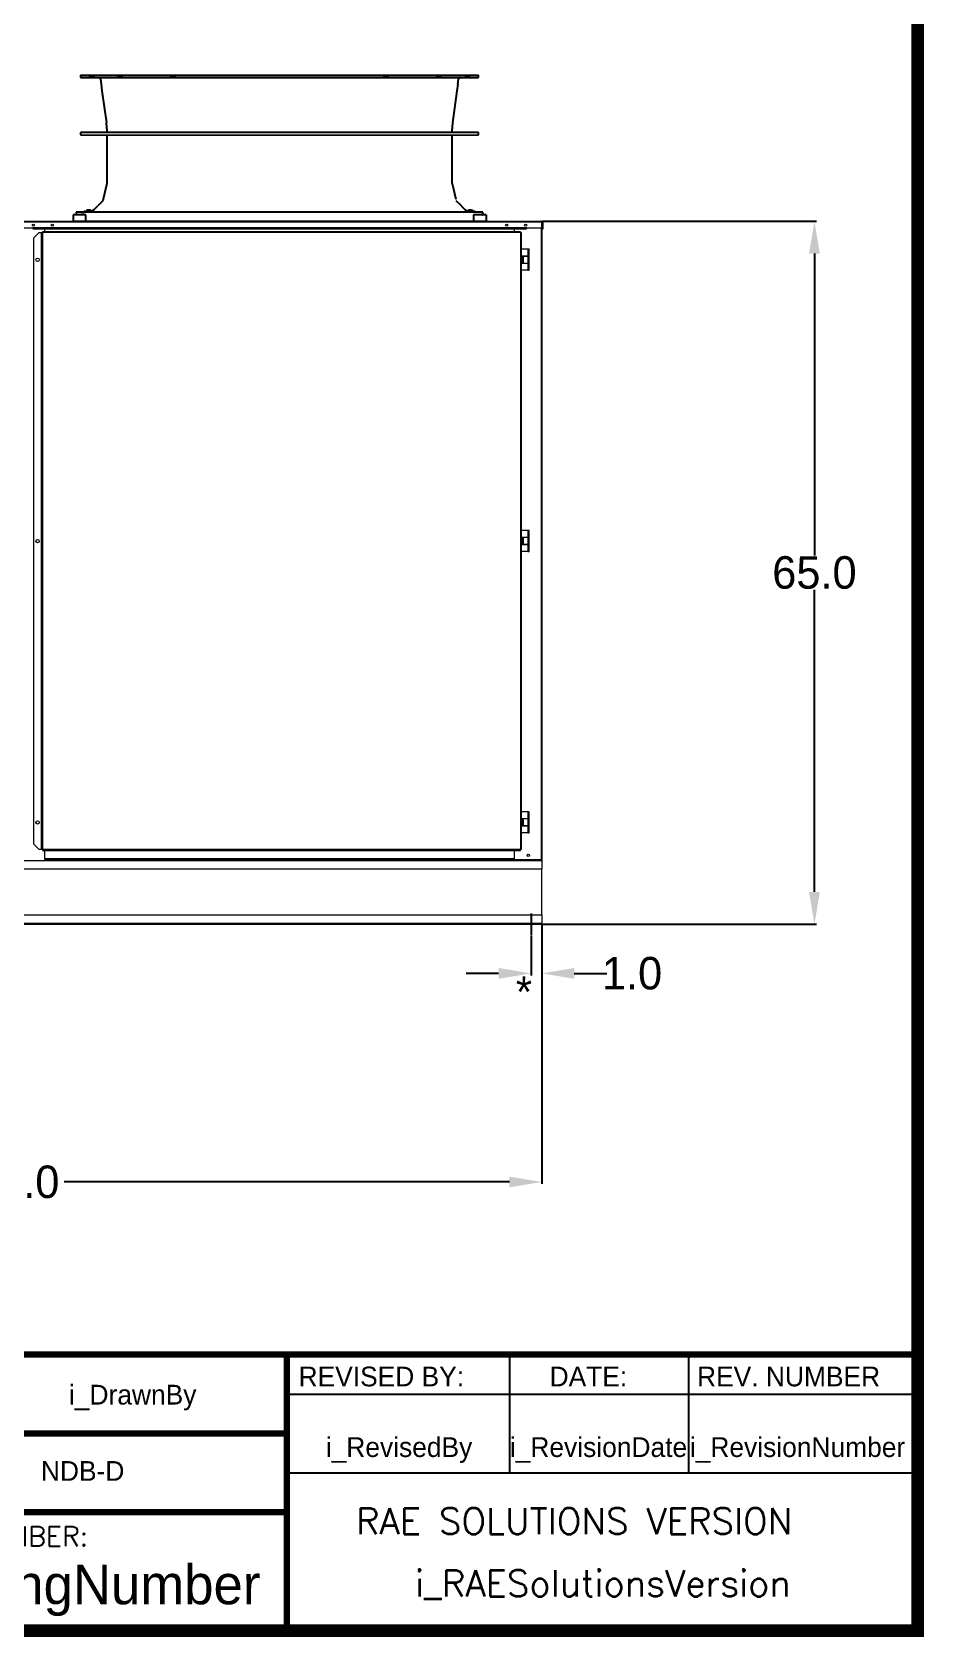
# Model space of a CAD drawing. Header units: inches. Extents: x 2468 to 2948, y -685 to -381.
# Drawn here: x 2860.6 to 2943.1, y -678.1 to -529.8 of the extents above; entities that cross this region are included whole.
import ezdxf
from ezdxf.enums import TextEntityAlignment as Align

# ---------------------------------------------------------------- set-up
doc = ezdxf.new("R2010")
doc.units = ezdxf.units.IN
doc.header["$MEASUREMENT"] = 0
doc.header["$PDSIZE"] = -1
doc.styles.add('SIMPLEX', font='SIMPLEX')
doc.dimstyles.get("Standard").update_dxf_attribs({"dimtxt": 3, "dimasz": 3, "dimexe": 0.18, "dimexo": 0.0625, "dimgap": 0.09, "dimtad": 0, "dimtih": 1, "dimtoh": 1, "dimdec": 1, "dimzin": 0, "dimdsep": 46, "dimtxsty": 'Standard', "dimcen": 0.09, "dimadec": 0, "dimazin": 0, "dimtfac": 1, "dimtdec": 1, "dimtofl": 0, "dimtmove": 0, "dimatfit": 3, "dimfxl": 1, "dimtolj": 1, "dimtzin": 0, "dimarcsym": 0})

# ---------------------------------------------------------------- blocks, each defined once
blk = doc.blocks.new('*D3')
at = {"color": 0, "lineweight": -2}
for p, q in [((2907.73, -612.36), (2907.73, -616.95)), ((2906.73, -613.29), (2906.73, -616.95)), ((2903.73, -616.77), (2900.73, -616.77)), ((2910.73, -616.77), (2913.73, -616.77))]:
    blk.add_line(p, q, dxfattribs=at)
at = {"color": 0}
for points in [[(2903.73, -616.27), (2903.73, -617.27), (2906.73, -616.77)], [(2910.73, -616.27), (2910.73, -617.27), (2907.73, -616.77)]]:
    blk.add_solid(points, dxfattribs=at)
at = {"color": 0, "insert": (2916.07, -616.77), "char_height": 3, "attachment_point": 5}
blk.add_mtext('\\A1;1.0', dxfattribs=at)
blk = doc.blocks.new('*D6')
at = {"color": 0, "lineweight": -2}
for p, q in [((2810.73, -612.42), (2810.73, -636.23)), ((2907.73, -612.29), (2907.73, -636.23)), ((2813.73, -636.05), (2854.89, -636.05)), ((2904.73, -636.05), (2863.57, -636.05))]:
    blk.add_line(p, q, dxfattribs=at)
at = {"color": 0}
for points in [[(2813.73, -635.55), (2813.73, -636.55), (2810.73, -636.05)], [(2904.73, -635.55), (2904.73, -636.55), (2907.73, -636.05)]]:
    blk.add_solid(points, dxfattribs=at)
at = {"color": 0, "insert": (2859.23, -636.05), "char_height": 3, "attachment_point": 5}
blk.add_mtext('\\A1;97.0', dxfattribs=at)
blk = doc.blocks.new('*D7')
at = {"color": 0, "lineweight": -2}
for p, q in [((2907.8, -547.23), (2933.11, -547.23)), ((2932.93, -550.23), (2932.93, -578.14)), ((2932.93, -609.23), (2932.93, -581.32)), ((2907.8, -612.23), (2933.11, -612.23))]:
    blk.add_line(p, q, dxfattribs=at)
at = {"color": 0}
for points in [[(2932.43, -550.23), (2933.43, -550.23), (2932.93, -547.23)], [(2932.43, -609.23), (2933.43, -609.23), (2932.93, -612.23)]]:
    blk.add_solid(points, dxfattribs=at)
at = {"color": 0, "insert": (2932.93, -579.73), "char_height": 3, "attachment_point": 5}
blk.add_mtext('\\A1;65.0', dxfattribs=at)

msp = doc.modelspace()

# ---------------------------------------------------------------- linework, layer by layer
at = {"color": 0, "linetype": 'Continuous', "lineweight": 25}
for p, q in [((2865.08, -533.73), (2865.08, -533.96)), ((2865.08, -533.73), (2870.47, -533.73)), ((2865.08, -533.96), (2865.73, -533.96)), ((2865.08, -533.96), (2870.47, -533.96)), ((2866.54, -533.97), (2866.78, -533.97)), ((2870.47, -533.73), (2901.89, -533.73)), ((2870.47, -533.96), (2901.89, -533.96)), ((2900.19, -533.97), (2900.43, -533.97)), ((2901.24, -533.96), (2901.89, -533.96)), ((2901.89, -533.96), (2901.89, -533.73)), ((2866.93, -534.11), (2867, -534.56)), ((2866.98, -534.56), (2867.07, -535.19)), ((2867.06, -535.19), (2867.48, -538.15)), ((2899.49, -538.15), (2899.9, -535.19)), ((2899.9, -535.19), (2899.99, -534.56)), ((2899.97, -534.56), (2900.03, -534.11)), ((2867.52, -539.03), (2865.08, -539.05)), ((2865.08, -539.05), (2865.08, -539.27)), ((2865.08, -539.27), (2867.52, -539.29)), ((2867.52, -538.7), (2867.52, -539.03)), ((2901.89, -539.05), (2867.52, -539.03)), ((2867.52, -539.29), (2901.89, -539.27)), ((2867.52, -539.29), (2867.52, -543.75)), ((2899.45, -539.03), (2899.45, -538.7)), ((2899.45, -543.75), (2899.45, -539.29)), ((2901.89, -539.27), (2901.89, -539.05)), ((2867.52, -543.75), (2867.19, -545.19)), ((2899.45, -543.75), (2899.78, -545.19)), ((2866.36, -546.15), (2866.7, -545.81)), ((2867.15, -545.36), (2866.68, -545.81)), ((2867.19, -545.19), (2867.15, -545.36)), ((2900.29, -545.81), (2899.82, -545.36)), ((2900.27, -545.81), (2900.6, -546.15)), ((2864.39, -546.64), (2864.39, -547.23)), ((2865.57, -546.64), (2864.39, -546.64)), ((2864.39, -547.23), (2865.57, -547.23)), ((2864.76, -546.41), (2864.68, -546.41)), ((2864.68, -546.41), (2864.68, -546.42)), ((2864.68, -546.42), (2864.68, -546.58)), ((2864.7, -546.58), (2864.7, -546.42)), ((2865.41, -546.4), (2864.76, -546.41)), ((2865.41, -546.34), (2865.41, -546.41)), ((2865.54, -546.34), (2865.41, -546.34)), ((2865.42, -546.41), (2865.41, -546.41)), ((2865.47, -546.41), (2865.42, -546.41)), ((2866.27, -546.34), (2865.54, -546.34)), ((2865.57, -547.23), (2865.57, -546.64)), ((2865.57, -547.23), (2901.4, -547.23)), ((2865.61, -546.3), (2865.61, -546.34)), ((2865.68, -546.3), (2865.61, -546.3)), ((2866.07, -546.3), (2865.68, -546.3)), ((2865.75, -546.22), (2865.75, -546.21)), ((2865.75, -546.21), (2865.76, -546.21)), ((2865.75, -546.21), (2865.75, -546.21)), ((2865.75, -546.21), (2865.75, -546.22)), ((2865.76, -546.21), (2865.76, -546.22)), ((2865.78, -546.21), (2865.78, -546.21)), ((2865.85, -546.21), (2865.85, -546.22)), ((2865.88, -546.22), (2865.88, -546.21)), ((2865.93, -546.21), (2865.93, -546.21)), ((2865.94, -546.21), (2865.94, -546.21)), ((2866.07, -546.3), (2866.36, -546.15)), ((2866.08, -546.34), (2866.07, -546.3)), ((2866.27, -546.41), (2866.27, -546.34)), ((2866.27, -546.37), (2900.69, -546.37)), ((2900.69, -546.4), (2866.27, -546.4)), ((2900.52, -546.64), (2900.52, -546.64)), ((2900.6, -546.15), (2900.89, -546.3)), ((2900.69, -546.34), (2900.69, -546.41)), ((2900.82, -546.34), (2900.69, -546.34)), ((2901.56, -546.34), (2900.82, -546.34)), ((2900.89, -546.3), (2900.89, -546.34)), ((2900.96, -546.3), (2900.89, -546.3)), ((2901.36, -546.3), (2900.96, -546.3)), ((2901.2, -546.21), (2901.2, -546.21)), ((2901.36, -546.34), (2901.36, -546.3)), ((2901.4, -546.64), (2901.4, -547.23)), ((2902.58, -546.64), (2901.4, -546.64)), ((2901.4, -547.23), (2902.58, -547.23)), ((2901.55, -546.41), (2901.49, -546.41)), ((2901.56, -546.41), (2901.55, -546.41)), ((2901.56, -546.41), (2901.56, -546.34)), ((2902.2, -546.41), (2901.56, -546.4)), ((2902.29, -546.41), (2902.2, -546.41)), ((2902.26, -546.58), (2902.27, -546.42)), ((2902.28, -546.58), (2902.29, -546.42)), ((2902.58, -546.64), (2902.58, -547.23))]:
    msp.add_line(p, q, dxfattribs=at)
at = {"color": 0, "linetype": 'Continuous', "lineweight": 15}
for p, q in [((2859.23, -547.23), (2907.73, -547.23)), ((2859.23, -547.31), (2907.73, -547.31)), ((2907.73, -547.31), (2907.73, -547.23)), ((2907.73, -547.85), (2907.73, -547.31)), ((2907.73, -547.31), (2907.81, -547.31)), ((2907.73, -547.31), (2907.73, -547.98)), ((2907.81, -547.31), (2907.81, -547.98)), ((2859.23, -547.85), (2860.67, -547.85)), ((2906.3, -547.85), (2860.67, -547.85)), ((2860.67, -547.89), (2860.67, -547.85)), ((2860.67, -547.85), (2906.3, -547.85)), ((2860.67, -547.85), (2860.67, -547.85)), ((2860.67, -547.89), (2860.92, -547.9)), ((2860.67, -547.89), (2860.67, -547.96)), ((2860.67, -547.96), (2860.92, -547.97)), ((2861.26, -548.29), (2860.76, -548.79)), ((2860.76, -604.83), (2860.76, -548.79)), ((2906.04, -547.9), (2860.92, -547.9)), ((2860.92, -547.9), (2860.92, -547.97)), ((2906.04, -547.97), (2860.92, -547.97)), ((2861.26, -548.29), (2861.49, -548.29)), ((2861.49, -605.33), (2861.49, -548.29)), ((2861.49, -548.29), (2861.5, -548.29)), ((2861.57, -548.29), (2861.5, -548.29)), ((2861.5, -548.29), (2861.5, -605.33)), ((2905.76, -548.21), (2861.57, -548.21)), ((2861.57, -548.21), (2861.57, -548.29)), ((2905.76, -548.29), (2861.57, -548.29)), ((2861.57, -548.29), (2861.57, -605.33)), ((2861.78, -548.21), (2861.78, -547.97)), ((2905.18, -547.97), (2905.18, -548.21)), ((2905.76, -548.29), (2905.76, -548.21)), ((2905.76, -548.29), (2905.76, -605.33)), ((2905.83, -548.29), (2905.76, -548.29)), ((2905.83, -548.29), (2905.83, -605.33)), ((2906.04, -547.9), (2906.3, -547.89)), ((2906.04, -547.9), (2906.04, -547.97)), ((2906.04, -547.97), (2906.3, -547.96)), ((2906.3, -547.85), (2906.3, -547.89)), ((2906.3, -547.85), (2906.3, -547.85)), ((2906.3, -547.85), (2907.73, -547.85)), ((2906.3, -547.89), (2906.3, -547.96)), ((2907.66, -547.85), (2907.66, -606.23)), ((2907.73, -547.85), (2907.73, -606.23)), ((2907.81, -547.98), (2907.73, -547.98)), ((2906.43, -549.84), (2905.83, -549.84)), ((2906.43, -549.84), (2906.43, -550.47)), ((2906.56, -549.84), (2906.43, -549.84)), ((2906.56, -550.47), (2906.56, -549.84)), ((2906.43, -550.47), (2905.83, -550.47)), ((2906.43, -551.14), (2905.83, -551.14)), ((2906.43, -551.77), (2905.83, -551.77)), ((2905.93, -550.49), (2905.93, -551.12)), ((2906.05, -550.49), (2905.93, -550.49)), ((2905.93, -551.12), (2906.05, -551.12)), ((2906.05, -551.12), (2906.05, -550.49)), ((2906.43, -550.49), (2906.05, -550.49)), ((2906.05, -551.12), (2906.43, -551.12)), ((2906.09, -550.49), (2906.09, -550.47)), ((2906.09, -551.14), (2906.09, -551.12)), ((2906.4, -550.47), (2906.4, -550.49)), ((2906.4, -551.12), (2906.4, -551.14)), ((2906.43, -550.47), (2906.56, -550.47)), ((2906.43, -550.49), (2906.43, -551.12)), ((2906.56, -550.49), (2906.43, -550.49)), ((2906.43, -551.12), (2906.56, -551.12)), ((2906.43, -551.14), (2906.43, -551.77)), ((2906.56, -551.14), (2906.43, -551.14)), ((2906.43, -551.77), (2906.56, -551.77)), ((2906.56, -551.12), (2906.56, -550.49)), ((2906.56, -551.77), (2906.56, -551.14)), ((2906.43, -575.84), (2905.83, -575.84)), ((2906.43, -576.47), (2905.83, -576.47)), ((2905.93, -576.49), (2905.93, -577.12)), ((2906.05, -576.49), (2905.93, -576.49)), ((2906.05, -577.12), (2906.05, -576.49)), ((2906.43, -576.49), (2906.05, -576.49)), ((2906.09, -576.49), (2906.09, -576.47)), ((2906.4, -576.47), (2906.4, -576.49)), ((2906.43, -575.84), (2906.43, -576.47)), ((2906.56, -575.84), (2906.43, -575.84)), ((2906.43, -576.47), (2906.56, -576.47)), ((2906.43, -576.49), (2906.43, -577.12)), ((2906.56, -576.49), (2906.43, -576.49)), ((2906.56, -576.47), (2906.56, -575.84)), ((2906.56, -577.12), (2906.56, -576.49)), ((2906.43, -577.14), (2905.83, -577.14)), ((2906.43, -577.77), (2905.83, -577.77)), ((2905.93, -577.12), (2906.05, -577.12)), ((2906.05, -577.12), (2906.43, -577.12)), ((2906.09, -577.14), (2906.09, -577.12)), ((2906.4, -577.12), (2906.4, -577.14)), ((2906.43, -577.12), (2906.56, -577.12)), ((2906.43, -577.14), (2906.43, -577.77)), ((2906.56, -577.14), (2906.43, -577.14)), ((2906.43, -577.77), (2906.56, -577.77)), ((2906.56, -577.77), (2906.56, -577.14)), ((2906.43, -601.84), (2905.83, -601.84)), ((2906.43, -601.84), (2906.43, -602.47)), ((2906.56, -601.84), (2906.43, -601.84)), ((2906.56, -602.47), (2906.56, -601.84)), ((2906.43, -602.47), (2905.83, -602.47)), ((2906.43, -603.14), (2905.83, -603.14)), ((2905.93, -602.49), (2905.93, -603.12)), ((2906.05, -602.49), (2905.93, -602.49)), ((2905.93, -603.12), (2906.05, -603.12)), ((2906.05, -603.12), (2906.05, -602.49)), ((2906.43, -602.49), (2906.05, -602.49)), ((2906.05, -603.12), (2906.43, -603.12)), ((2906.09, -602.49), (2906.09, -602.47)), ((2906.09, -603.14), (2906.09, -603.12)), ((2906.4, -602.47), (2906.4, -602.49)), ((2906.4, -603.12), (2906.4, -603.14)), ((2906.43, -602.47), (2906.56, -602.47)), ((2906.43, -602.49), (2906.43, -603.12)), ((2906.56, -602.49), (2906.43, -602.49)), ((2906.43, -603.12), (2906.56, -603.12)), ((2906.43, -603.14), (2906.43, -603.77)), ((2906.56, -603.14), (2906.43, -603.14)), ((2906.56, -603.12), (2906.56, -602.49)), ((2906.56, -603.77), (2906.56, -603.14)), ((2860.76, -604.83), (2861.26, -605.33)), ((2906.43, -603.77), (2905.83, -603.77)), ((2906.43, -603.77), (2906.56, -603.77)), ((2810.73, -606.34), (2907.73, -606.34)), ((2861.49, -605.33), (2861.26, -605.33)), ((2861.5, -605.33), (2861.49, -605.33)), ((2861.57, -605.33), (2861.5, -605.33)), ((2905.76, -605.33), (2861.57, -605.33)), ((2861.57, -605.33), (2861.57, -605.4)), ((2861.57, -605.4), (2905.76, -605.4)), ((2861.78, -606.23), (2861.78, -605.4)), ((2861.78, -606.16), (2905.18, -606.16)), ((2861.78, -606.23), (2905.18, -606.23)), ((2905.18, -605.4), (2905.18, -606.23)), ((2905.18, -606.23), (2907.66, -606.23)), ((2905.83, -605.33), (2905.76, -605.33)), ((2905.76, -605.4), (2905.76, -605.33)), ((2907.66, -606.23), (2907.73, -606.23)), ((2907.73, -606.23), (2907.73, -606.34)), ((2907.73, -606.34), (2907.73, -607.11)), ((2810.73, -607.11), (2907.73, -607.11)), ((2907.73, -611.36), (2907.73, -607.11)), ((2810.73, -611.36), (2907.73, -611.36)), ((2810.73, -612.13), (2907.73, -612.13)), ((2810.73, -612.23), (2907.73, -612.23)), ((2907.73, -611.36), (2907.73, -612.13)), ((2907.73, -612.13), (2907.73, -612.23))]:
    msp.add_line(p, q, dxfattribs=at)
at = {"color": 0}
for p, q in [((2906.73, -611.23), (2906.73, -613.23)), ((2907.73, -612.23), (2906.73, -612.23))]:
    msp.add_line(p, q, dxfattribs=at)
at = {"color": 0, "lineweight": 25}
for p, q in [((2738.35, -652), (2884.15, -652)), ((2884.15, -652), (2884.15, -677.52)), ((2884.15, -652), (2942.47, -652)), ((2884.15, -652), (2884.15, -655.65)), ((2904.73, -652), (2904.73, -662.94)), ((2921.3, -652), (2921.3, -662.94)), ((2884.15, -655.65), (2942.47, -655.65)), ((2840.41, -659.29), (2884.15, -659.29)), ((2884.15, -662.94), (2942.47, -662.94)), ((2884.15, -666.58), (2738.35, -666.58))]:
    msp.add_line(p, q, dxfattribs=at)
for points, const_width in [([(2475.91, -677.52), (2942.47, -677.52), (2942.47, -385.92), (2475.91, -385.92), (2475.91, -677.52)], 1.17), ([(2942.47, -652), (2592.55, -652), (2592.55, -677.52)], 0.583), ([(2884.15, -677.52), (2884.15, -652), (2942.47, -652)], 0.583), ([(2884.15, -659.29), (2840.41, -659.29), (2840.41, -677.52)], 0.583), ([(2884.15, -666.58), (2738.35, -666.58)], 0.583)]:
    msp.add_lwpolyline(points, dxfattribs=dict(at, const_width=const_width))
at = {"color": 0, "linetype": 'Continuous', "lineweight": 15}
for centre, radius in [((2860.73, -547.61), 0.0995), ((2862.48, -547.61), 0.0995), ((2904.48, -547.61), 0.0995), ((2906.23, -547.61), 0.0995), ((2861.12, -550.81), 0.156), ((2861.12, -576.81), 0.156), ((2861.12, -602.81), 0.156), ((2906.48, -605.86), 0.0995)]:
    msp.add_circle(centre, radius, dxfattribs=at)
at = {"color": 0, "linetype": 'Continuous', "lineweight": 25}
for centre, radius, start, end in [((2863.58, -538.7), 3.94, 0, 8.0002), ((2903.38, -538.7), 3.94, 171.9998, 180), ((2864.74, -546.58), 0.0591, 181, 270), ((2901.12, -546.51), 0.316, 111.9844, 137.4745), ((2901.12, -546.51), 0.316, 42.5255, 68.0514)]:
    msp.add_arc(centre, radius, start, end, dxfattribs=at)
at = {"color": 0, "linetype": 'Continuous', "lineweight": 15}
for radius in [0.0757, 0.001]:
    msp.add_arc((2907.73, -547.31), radius, 0, 90, dxfattribs=at)
at = {"color": 0, "linetype": 'Continuous', "lineweight": 25}
for points, knots in [([(2865.73, -533.96), (2865.73, -533.96), (2865.73, -533.96), (2865.76, -533.96), (2865.81, -533.96), (2865.89, -533.96), (2865.98, -533.96), (2866.09, -533.97), (2866.21, -533.97), (2866.34, -533.97), (2866.45, -533.97), (2866.52, -533.97), (2866.54, -533.97)], [0, 0, 0, 0, 0.085907, 0.192945, 0.303087, 0.410126, 0.520268, 0.62731, 0.737455, 0.844501, 0.954651, 1, 1, 1, 1]), ([(2865.87, -533.96), (2865.88, -533.96), (2865.91, -533.96), (2865.98, -533.96), (2866.06, -533.96), (2866.15, -533.96), (2866.23, -533.96), (2866.3, -533.96), (2866.35, -533.96), (2866.37, -533.96), (2866.36, -533.96), (2866.34, -533.96), (2866.3, -533.96), (2866.23, -533.96), (2866.15, -533.96), (2866.06, -533.96), (2865.98, -533.96), (2865.91, -533.96), (2865.86, -533.96), (2865.85, -533.96), (2865.85, -533.96), (2865.87, -533.96), (2865.87, -533.96)], [0, 0, 0, 0, 0.053684, 0.107369, 0.161054, 0.214742, 0.268431, 0.32212, 0.375808, 0.429494, 0.483179, 0.5, 0.553684, 0.607368, 0.661054, 0.714742, 0.768431, 0.82212, 0.875808, 0.929494, 0.983178, 1, 1, 1, 1]), ([(2866.93, -534.11), (2866.93, -534.09), (2866.92, -534.05), (2866.89, -534.01), (2866.84, -533.98), (2866.8, -533.97), (2866.78, -533.97), (2866.78, -533.97)], [0, 0, 0, 0, 0.236553, 0.473094, 0.709954, 0.947343, 1, 1, 1, 1]), ([(2868.57, -533.96), (2868.59, -533.96), (2868.64, -533.96), (2868.72, -533.96), (2868.81, -533.96), (2868.89, -533.96), (2868.96, -533.96), (2869, -533.96), (2869.01, -533.96), (2869, -533.96), (2868.96, -533.96), (2868.92, -533.96), (2868.86, -533.96), (2868.78, -533.96), (2868.69, -533.96), (2868.61, -533.96), (2868.55, -533.96), (2868.51, -533.96), (2868.49, -533.96), (2868.51, -533.96), (2868.54, -533.96), (2868.56, -533.96), (2868.57, -533.96)], [0, 0, 0, 0, 0.053685, 0.107369, 0.161054, 0.214742, 0.268431, 0.32212, 0.375808, 0.429494, 0.483179, 0.5, 0.553684, 0.607369, 0.661054, 0.714742, 0.768431, 0.82212, 0.875808, 0.929494, 0.983179, 1, 1, 1, 1]), ([(2873.54, -533.96), (2873.57, -533.96), (2873.62, -533.96), (2873.71, -533.96), (2873.79, -533.96), (2873.85, -533.96), (2873.89, -533.96), (2873.9, -533.96), (2873.88, -533.96), (2873.83, -533.96), (2873.78, -533.96), (2873.72, -533.96), (2873.65, -533.96), (2873.57, -533.96), (2873.49, -533.96), (2873.43, -533.96), (2873.39, -533.96), (2873.38, -533.96), (2873.4, -533.96), (2873.45, -533.96), (2873.5, -533.96), (2873.53, -533.96), (2873.54, -533.96)], [0, 0, 0, 0, 0.053684, 0.107369, 0.161054, 0.214742, 0.268431, 0.32212, 0.375808, 0.429494, 0.483178, 0.5, 0.553684, 0.607369, 0.661055, 0.714742, 0.768431, 0.82212, 0.875808, 0.929494, 0.983179, 1, 1, 1, 1]), ([(2893.51, -533.96), (2893.52, -533.96), (2893.56, -533.96), (2893.58, -533.96), (2893.58, -533.96), (2893.55, -533.96), (2893.49, -533.96), (2893.41, -533.96), (2893.32, -533.96), (2893.24, -533.96), (2893.18, -533.96), (2893.13, -533.96), (2893.09, -533.96), (2893.07, -533.96), (2893.07, -533.96), (2893.11, -533.96), (2893.16, -533.96), (2893.24, -533.96), (2893.33, -533.96), (2893.41, -533.96), (2893.47, -533.96), (2893.5, -533.96), (2893.51, -533.96)], [0, 0, 0, 0, 0.053685, 0.107369, 0.161054, 0.214742, 0.268431, 0.32212, 0.375808, 0.429494, 0.483179, 0.5, 0.553684, 0.607369, 0.661054, 0.714742, 0.768431, 0.82212, 0.875808, 0.929494, 0.983179, 1, 1, 1, 1]), ([(2898.45, -533.96), (2898.46, -533.96), (2898.48, -533.96), (2898.46, -533.96), (2898.43, -533.96), (2898.36, -533.96), (2898.28, -533.96), (2898.2, -533.96), (2898.11, -533.96), (2898.04, -533.96), (2898, -533.96), (2897.97, -533.96), (2897.95, -533.96), (2897.96, -533.96), (2898, -533.96), (2898.06, -533.96), (2898.14, -533.96), (2898.23, -533.96), (2898.31, -533.96), (2898.39, -533.96), (2898.43, -533.96), (2898.45, -533.96), (2898.45, -533.96)], [0, 0, 0, 0, 0.053684, 0.107369, 0.161054, 0.214742, 0.268431, 0.32212, 0.375808, 0.429494, 0.483178, 0.5, 0.553684, 0.607369, 0.661055, 0.714742, 0.768431, 0.82212, 0.875808, 0.929494, 0.983179, 1, 1, 1, 1]), ([(2900.19, -533.97), (2900.17, -533.97), (2900.13, -533.98), (2900.09, -534), (2900.05, -534.04), (2900.04, -534.08), (2900.03, -534.1), (2900.03, -534.11)], [0, 0, 0, 0, 0.237768, 0.475541, 0.713069, 0.950081, 1, 1, 1, 1]), ([(2900.43, -533.97), (2900.47, -533.97), (2900.56, -533.97), (2900.7, -533.97), (2900.83, -533.97), (2900.94, -533.96), (2901.04, -533.96), (2901.12, -533.96), (2901.19, -533.96), (2901.22, -533.96), (2901.24, -533.96), (2901.24, -533.96), (2901.24, -533.96)], [0, 0, 0, 0, 0.107042, 0.217187, 0.324229, 0.434374, 0.541414, 0.651557, 0.758592, 0.868733, 0.975764, 1, 1, 1, 1]), ([(2901.11, -533.96), (2901.11, -533.96), (2901.11, -533.96), (2901.06, -533.96), (2901, -533.96), (2900.92, -533.96), (2900.83, -533.96), (2900.74, -533.96), (2900.67, -533.96), (2900.62, -533.96), (2900.6, -533.96), (2900.6, -533.96), (2900.61, -533.96), (2900.66, -533.96), (2900.72, -533.96), (2900.8, -533.96), (2900.89, -533.96), (2900.97, -533.96), (2901.04, -533.96), (2901.09, -533.96), (2901.11, -533.96), (2901.11, -533.96), (2901.11, -533.96)], [0, 0, 0, 0, 0.053685, 0.107368, 0.161055, 0.214742, 0.268432, 0.322121, 0.375809, 0.429494, 0.483179, 0.5, 0.553685, 0.607369, 0.661055, 0.714742, 0.768431, 0.822121, 0.875809, 0.929494, 0.983179, 1, 1, 1, 1]), ([(2864.7, -546.42), (2864.69, -546.42), (2864.69, -546.42), (2864.68, -546.42), (2864.68, -546.42), (2864.68, -546.42)], [0, 0, 0, 0, 0.5, 0.5, 1, 1, 1, 1]), ([(2864.76, -546.64), (2864.75, -546.64), (2864.74, -546.64), (2864.73, -546.63), (2864.72, -546.63), (2864.71, -546.62), (2864.71, -546.61), (2864.7, -546.6), (2864.7, -546.59), (2864.7, -546.58)], [0, 0, 0, 0, 0.25, 0.25, 0.5, 0.5, 0.75, 0.75, 1, 1, 1, 1]), ([(2865.41, -546.41), (2865.4, -546.41), (2865.36, -546.41), (2865.3, -546.41), (2865.24, -546.41), (2865.18, -546.41), (2865.14, -546.41), (2865.13, -546.41), (2865.13, -546.41), (2865.13, -546.41), (2865.17, -546.41), (2865.22, -546.41), (2865.28, -546.41), (2865.35, -546.41), (2865.39, -546.41), (2865.41, -546.41)], [0, 0, 0, 0, 0.056542, 0.140133, 0.223723, 0.307311, 0.390897, 0.474479, 0.500668, 0.584253, 0.667837, 0.751422, 0.835011, 0.918601, 1, 1, 1, 1]), ([(2866.27, -546.41), (2866.27, -546.41), (2866.27, -546.41), (2866.21, -546.41), (2866.12, -546.41), (2865.99, -546.41), (2865.84, -546.41), (2865.69, -546.41), (2865.59, -546.41), (2865.52, -546.41), (2865.49, -546.41), (2865.47, -546.41)], [0, 0, 0, 0, 0.08774, 0.218186, 0.348637, 0.479093, 0.609552, 0.740009, 0.870464, 0.911349, 1, 1, 1, 1]), ([(2865.73, -546.21), (2865.72, -546.22), (2865.68, -546.23), (2865.64, -546.26), (2865.62, -546.29), (2865.61, -546.3)], [0, 0, 0, 0, 0.327422, 0.724009, 1, 1, 1, 1]), ([(2865.74, -546.21), (2865.74, -546.21), (2865.73, -546.21), (2865.73, -546.21), (2865.73, -546.21)], [0, 0, 0, 0, 0.874699, 1, 1, 1, 1]), ([(2865.74, -546.21), (2865.74, -546.21), (2865.75, -546.21), (2865.75, -546.21), (2865.75, -546.21)], [0, 0, 0, 0, 0.4996563, 1, 1, 1, 1]), ([(2865.75, -546.21), (2865.75, -546.21), (2865.75, -546.21), (2865.75, -546.21), (2865.75, -546.21), (2865.75, -546.21)], [0, 0, 0, 0, 0.1143518, 0.9074961, 1, 1, 1, 1]), ([(2865.8, -546.21), (2865.8, -546.21), (2865.79, -546.21), (2865.77, -546.22), (2865.76, -546.22), (2865.76, -546.22), (2865.75, -546.22), (2865.75, -546.22), (2865.75, -546.21), (2865.75, -546.21)], [0, 0, 0, 0, 0.175487, 0.351146, 0.522558, 0.601245, 0.767206, 0.93307, 1, 1, 1, 1]), ([(2865.78, -546.21), (2865.78, -546.21), (2865.78, -546.21), (2865.78, -546.21), (2865.77, -546.21), (2865.76, -546.21), (2865.76, -546.21), (2865.76, -546.21)], [0, 0, 0, 0, 0.2464974, 0.4933322, 0.7330389, 0.972083, 1, 1, 1, 1]), ([(2865.78, -546.21), (2865.78, -546.21), (2865.78, -546.21), (2865.79, -546.21), (2865.79, -546.21)], [0, 0, 0, 0, 0.874185, 1, 1, 1, 1]), ([(2865.8, -546.21), (2865.8, -546.21), (2865.81, -546.21), (2865.82, -546.21), (2865.82, -546.21), (2865.83, -546.21), (2865.83, -546.21), (2865.83, -546.21)], [0, 0, 0, 0, 0.246483, 0.493347, 0.733061, 0.972099, 1, 1, 1, 1]), ([(2865.9, -546.21), (2865.9, -546.21), (2865.9, -546.21), (2865.89, -546.22), (2865.88, -546.22), (2865.87, -546.22), (2865.85, -546.22), (2865.84, -546.21), (2865.83, -546.21), (2865.83, -546.21)], [0, 0, 0, 0, 0.145992, 0.292129, 0.434742, 0.573234, 0.710145, 0.848574, 1, 1, 1, 1]), ([(2865.84, -546.21), (2865.84, -546.21), (2865.85, -546.21), (2865.85, -546.21), (2865.85, -546.21)], [0, 0, 0, 0, 0.095383, 1, 1, 1, 1]), ([(2865.88, -546.21), (2865.88, -546.21), (2865.87, -546.21), (2865.86, -546.21), (2865.86, -546.21), (2865.85, -546.21)], [0, 0, 0, 0, 0.5, 0.5, 1, 1, 1, 1]), ([(2865.88, -546.21), (2865.89, -546.21), (2865.89, -546.21), (2865.9, -546.21), (2865.9, -546.21)], [0, 0, 0, 0, 0.874189, 1, 1, 1, 1]), ([(2865.9, -546.21), (2865.9, -546.21), (2865.9, -546.21), (2865.91, -546.21), (2865.91, -546.21), (2865.92, -546.21), (2865.92, -546.21), (2865.92, -546.21)], [0, 0, 0, 0, 0.246496, 0.493367, 0.733073, 0.972083, 1, 1, 1, 1]), ([(2865.96, -546.22), (2865.96, -546.22), (2865.96, -546.22), (2865.95, -546.22), (2865.95, -546.22), (2865.94, -546.21), (2865.93, -546.21), (2865.92, -546.21)], [0, 0, 0, 0, 0.0732586, 0.3003068, 0.5247839, 0.751732, 1, 1, 1, 1]), ([(2865.94, -546.21), (2865.94, -546.21), (2865.94, -546.21), (2865.93, -546.21), (2865.93, -546.21), (2865.93, -546.21)], [0, 0, 0, 0, 0.352869, 0.706243, 1, 1, 1, 1]), ([(2866.07, -546.29), (2866.06, -546.28), (2866.03, -546.26), (2865.99, -546.23), (2865.96, -546.22), (2865.95, -546.21)], [0, 0, 0, 0, 0.351375, 0.742096, 1, 1, 1, 1]), ([(2901.49, -546.41), (2901.47, -546.41), (2901.44, -546.41), (2901.39, -546.41), (2901.38, -546.41), (2901.36, -546.41), (2901.35, -546.41), (2901.32, -546.41), (2901.3, -546.41), (2901.27, -546.41), (2901.26, -546.41), (2901.24, -546.41), (2901.22, -546.41), (2901.19, -546.41), (2901.17, -546.41), (2901.13, -546.41), (2901.12, -546.41), (2901.1, -546.41), (2901.08, -546.41), (2901.05, -546.41), (2901.03, -546.41), (2900.99, -546.41), (2900.98, -546.41), (2900.96, -546.41), (2900.95, -546.41), (2900.92, -546.41), (2900.9, -546.41), (2900.86, -546.41), (2900.84, -546.41), (2900.81, -546.41), (2900.79, -546.41), (2900.76, -546.41), (2900.75, -546.41), (2900.73, -546.41), (2900.72, -546.41), (2900.71, -546.41), (2900.7, -546.41), (2900.69, -546.41), (2900.69, -546.41), (2900.69, -546.41)], [0, 0, 0, 0, 0.125, 0.125, 0.15625, 0.15625, 0.1875, 0.1875, 0.25, 0.25, 0.28125, 0.28125, 0.3125, 0.3125, 0.375, 0.375, 0.40625, 0.40625, 0.4375, 0.4375, 0.5, 0.5, 0.53125, 0.53125, 0.5625, 0.5625, 0.625, 0.625, 0.6875, 0.6875, 0.75, 0.75, 0.8125, 0.8125, 0.875, 0.875, 0.9375, 0.9375, 1, 1, 1, 1]), ([(2901.03, -546.21), (2901.03, -546.21), (2901.02, -546.21), (2901.01, -546.22), (2901.01, -546.22), (2901.01, -546.22), (2901.01, -546.22)], [0, 0, 0, 0, 0.310012, 0.620284, 0.923072, 1, 1, 1, 1]), ([(2901.03, -546.21), (2901.03, -546.21), (2901.04, -546.21), (2901.04, -546.21), (2901.04, -546.21), (2901.04, -546.21)], [0, 0, 0, 0, 0.336266, 0.673008, 1, 1, 1, 1]), ([(2901.11, -546.21), (2901.11, -546.21), (2901.1, -546.21), (2901.08, -546.22), (2901.07, -546.22), (2901.06, -546.22), (2901.05, -546.22), (2901.04, -546.21), (2901.04, -546.21), (2901.04, -546.21)], [0, 0, 0, 0, 0.154655, 0.309459, 0.460521, 0.607228, 0.75226, 0.898895, 1, 1, 1, 1]), ([(2901.04, -546.21), (2901.04, -546.21), (2901.04, -546.21), (2901.04, -546.21), (2901.04, -546.21)], [0, 0, 0, 0, 0.722606, 1, 1, 1, 1]), ([(2901.11, -546.21), (2901.11, -546.21), (2901.12, -546.21), (2901.13, -546.21), (2901.13, -546.21), (2901.14, -546.21)], [0, 0, 0, 0, 0.5, 0.5, 1, 1, 1, 1]), ([(2901.2, -546.21), (2901.2, -546.21), (2901.2, -546.21), (2901.2, -546.22), (2901.19, -546.22), (2901.18, -546.22), (2901.16, -546.22), (2901.15, -546.21), (2901.14, -546.21), (2901.14, -546.21)], [0, 0, 0, 0, 0.095307, 0.250124, 0.40119, 0.547904, 0.692937, 0.839576, 1, 1, 1, 1]), ([(2901.2, -546.21), (2901.2, -546.21), (2901.2, -546.21), (2901.21, -546.21), (2901.21, -546.21), (2901.22, -546.21), (2901.22, -546.21)], [0, 0, 0, 0, 0.327625, 0.645743, 0.962962, 1, 1, 1, 1]), ([(2901.24, -546.22), (2901.24, -546.22), (2901.24, -546.22), (2901.24, -546.22), (2901.24, -546.22), (2901.23, -546.21), (2901.23, -546.21), (2901.22, -546.21), (2901.22, -546.21)], [0, 0, 0, 0, 0.014816, 0.128804, 0.369196, 0.609467, 0.853324, 1, 1, 1, 1]), ([(2902.21, -546.64), (2902.22, -546.64), (2902.23, -546.64), (2902.25, -546.63), (2902.26, -546.61), (2902.26, -546.59), (2902.26, -546.58)], [0, 0, 0, 0, 0.250003, 0.500004, 0.750006, 1, 1, 1, 1]), ([(2902.28, -546.58), (2902.28, -546.59), (2902.28, -546.6), (2902.28, -546.61), (2902.27, -546.62), (2902.26, -546.63), (2902.25, -546.63), (2902.24, -546.64), (2902.23, -546.64), (2902.22, -546.64)], [0, 0, 0, 0, 0.25, 0.25, 0.5, 0.5, 0.75, 0.75, 1, 1, 1, 1]), ([(2902.29, -546.42), (2902.29, -546.42), (2902.28, -546.42), (2902.28, -546.42), (2902.27, -546.42), (2902.27, -546.42)], [0, 0, 0, 0, 0.5, 0.5, 1, 1, 1, 1]), ([(2902.29, -546.42), (2902.29, -546.41), (2902.29, -546.41), (2902.29, -546.41), (2902.29, -546.41)], [0, 0, 0, 0, 0.999997, 1, 1, 1, 1])]:
    msp.add_open_spline(points, degree=3, knots=knots, dxfattribs=at)
for points in [[(2864.68, -546.58), (2864.68, -546.58), (2864.69, -546.58), (2864.7, -546.58)], [(2865.94, -546.21), (2865.95, -546.21), (2865.95, -546.21), (2865.96, -546.22)], [(2902.26, -546.58), (2902.28, -546.58), (2902.28, -546.58), (2902.28, -546.58)]]:
    msp.add_open_spline(points, degree=3, dxfattribs=at)
at = {"color": 0, "lineweight": 25}
msp.add_point((2884.15, -677.52), dxfattribs=at)

# ---------------------------------------------------------------- texts
at = {"color": 0, "text_generation_flag": 2}
msp.add_text('*', height=2.89, dxfattribs=at).set_placement((2906.83, -619.92))
at = {"color": 0, "lineweight": 25}
for s, height, p in [('REVISED BY:', 1.8225, (2885.24, -654.94)), ('DATE:', 1.822, (2908.45, -654.94)), ('REV. NUMBER', 1.8225, (2922.08, -654.94))]:
    msp.add_text(s, height=height, dxfattribs=at).set_placement(p)
for s, height, p in [('i_DrawnBy', 1.822, (2869.91, -656.62)), ('i_RevisedBy', 1.8225, (2894.53, -661.47)), ('i_RevisionDate', 1.8225, (2912.97, -661.47)), ('i_RevisionNumber', 1.8225, (2931.37, -661.47)), ('NDB-D', 1.822, (2865.28, -663.67)), ('i_DrawingNumber', 3.645, (2862.21, -675.08))]:
    msp.add_text(s, height=height, dxfattribs=at).set_placement(p, align=Align.CENTER)
at = {"color": 0, "lineweight": 25, "style": 'SIMPLEX'}
for s, height, p in [('RAE SOLUTIONS VERSION', 2.4203, (2890.54, -668.61)), ('DRAWING NUMBER:', 1.8225, (2843.14, -669.71))]:
    msp.add_text(s, height=height, dxfattribs=at).set_placement(p)
msp.add_text('i_RAESolutionsVersion', height=2.4203, dxfattribs=at).set_placement((2913.37, -674.36), align=Align.CENTER)

# ---------------------------------------------------------------- dimensions: what is measured, and where the dimension line sits
at = {"color": 0}
dim = msp.add_linear_dim(base=(2932.93, -547.23), p1=(2907.73, -612.23), p2=(2907.73, -547.23), angle=90, dimstyle='Standard', dxfattribs=at)
dim.commit()
dim.dimension.update_dxf_attribs({"geometry": '*D7', "text_midpoint": (2932.93, -579.73)})
dim = msp.add_linear_dim(base=(2810.73, -636.05), p1=(2907.73, -612.23), p2=(2810.73, -612.36), angle=180, dimstyle='Standard', dxfattribs=at)
dim.commit()
dim.dimension.update_dxf_attribs({"geometry": '*D6', "text_midpoint": (2859.23, -636.05), "dimtype": 160})
dim = msp.add_linear_dim(base=(2907.73, -616.77), p1=(2906.73, -613.23), p2=(2907.73, -612.29), dimstyle='Standard', dxfattribs=at)
dim.commit()
dim.dimension.update_dxf_attribs({"geometry": '*D3', "text_midpoint": (2916.07, -616.77)})

doc.saveas('drawing.dxf')
